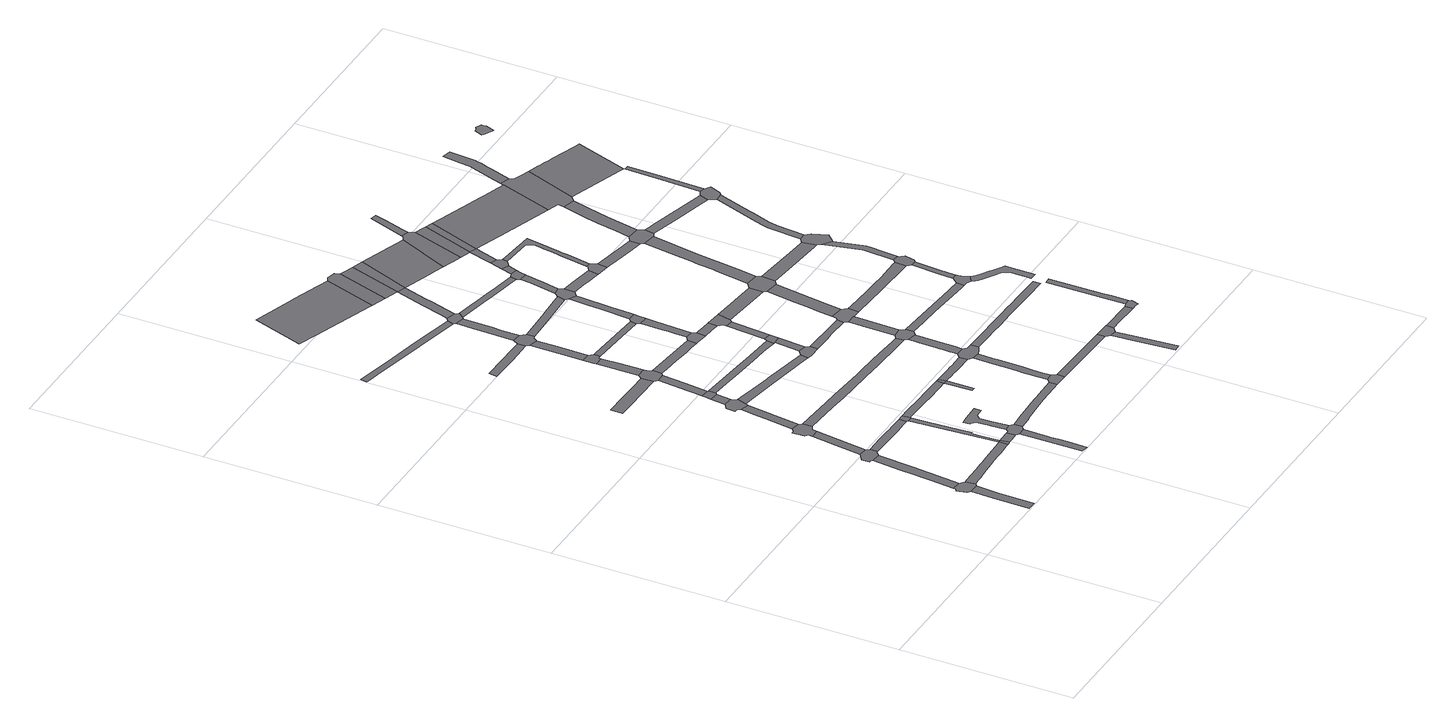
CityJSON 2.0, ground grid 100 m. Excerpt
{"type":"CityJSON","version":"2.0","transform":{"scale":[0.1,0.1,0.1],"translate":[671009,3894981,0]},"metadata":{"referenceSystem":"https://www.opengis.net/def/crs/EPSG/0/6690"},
"CityObjects":{
"road1":{"type":"Road","attributes":{"function":"9","usage":"9","RoadStructureAttribute.widthType":"3","RoadStructureAttribute.width":4.57,"RoadStructureAttribute.sectionType":"1"},"geometry":[{"type":"MultiSurface","lod":"1","boundaries":[[[0,1,2,3,4,5,6]]]}]},
"road2":{"type":"Road","attributes":{"function":"9","usage":"9","RoadStructureAttribute.widthType":"9","RoadStructureAttribute.width":-9999,"RoadStructureAttribute.sectionType":"9"},"geometry":[{"type":"MultiSurface","lod":"1","boundaries":[[[7,8,9,10,4,3,11,12,13]]]}]},
"road3":{"type":"Road","attributes":{"function":"9","usage":"9","RoadStructureAttribute.widthType":"3","RoadStructureAttribute.width":5.53,"RoadStructureAttribute.sectionType":"1"},"geometry":[{"type":"MultiSurface","lod":"1","boundaries":[[[14,15,16,17,18,19,20,21,7,13,22,23,24,25]]]}]},
"road4":{"type":"Road","attributes":{"function":"9","usage":"9","RoadStructureAttribute.widthType":"9","RoadStructureAttribute.width":-9999,"RoadStructureAttribute.sectionType":"9"},"geometry":[{"type":"MultiSurface","lod":"1","boundaries":[[[26,27,28,29,30,14,25,31,32,33]]]}]},
"road5":{"type":"Road","attributes":{"function":"9","usage":"9","RoadStructureAttribute.widthType":"3","RoadStructureAttribute.width":5.57,"RoadStructureAttribute.sectionType":"1"},"geometry":[{"type":"MultiSurface","lod":"1","boundaries":[[[34,35,36,37,38,39,40,41,42,43,44,45,12,11,46,47,48,49,50,51,52,53,54,55]]]}]},
"road6":{"type":"Road","attributes":{"function":"9","usage":"9","RoadStructureAttribute.widthType":"3","RoadStructureAttribute.width":5.53,"RoadStructureAttribute.sectionType":"1"},"geometry":[{"type":"MultiSurface","lod":"1","boundaries":[[[56,27,26,57,58]]]}]},
"road7":{"type":"Road","attributes":{"function":"9","usage":"9","RoadStructureAttribute.widthType":"9","RoadStructureAttribute.width":-9999,"RoadStructureAttribute.sectionType":"9"},"geometry":[{"type":"MultiSurface","lod":"1","boundaries":[[[57,59,60,61,62,63,64,65,66,67,58]]]}]},
"road8":{"type":"Road","attributes":{"function":"9","usage":"9","RoadStructureAttribute.widthType":"3","RoadStructureAttribute.width":4.37,"RoadStructureAttribute.sectionType":"1"},"geometry":[{"type":"MultiSurface","lod":"1","boundaries":[[[68,69,70,71,72,33,32,73,74,75]]]}]},
"road9":{"type":"Road","attributes":{"function":"9","usage":"9","RoadStructureAttribute.widthType":"9","RoadStructureAttribute.width":-9999,"RoadStructureAttribute.sectionType":"9"},"geometry":[{"type":"MultiSurface","lod":"1","boundaries":[[[76,77,34,55]]]}]},
"road10":{"type":"Road","attributes":{"function":"9","usage":"9","RoadStructureAttribute.widthType":"3","RoadStructureAttribute.width":5.53,"RoadStructureAttribute.sectionType":"1"},"geometry":[{"type":"MultiSurface","lod":"1","boundaries":[[[78,79,80,63,62,81]]]}]},
"road11":{"type":"Road","attributes":{"function":"9","usage":"9","RoadStructureAttribute.widthType":"3","RoadStructureAttribute.width":5.57,"RoadStructureAttribute.sectionType":"1"},"geometry":[{"type":"MultiSurface","lod":"1","boundaries":[[[77,76,82,83,84,85,86]]]}]},
"road12":{"type":"Road","attributes":{"function":"9","usage":"9","RoadStructureAttribute.widthType":"4","RoadStructureAttribute.width":3.94,"RoadStructureAttribute.sectionType":"1"},"geometry":[{"type":"MultiSurface","lod":"1","boundaries":[[[87,88,89,90,91,92,93,94,95]]]}]},
"road13":{"type":"Road","attributes":{"function":"9","usage":"9","RoadStructureAttribute.widthType":"9","RoadStructureAttribute.width":-9999,"RoadStructureAttribute.sectionType":"9"},"geometry":[{"type":"MultiSurface","lod":"1","boundaries":[[[96,34,77,97,98,99,100,101,102,103,104]]]}]},
"road14":{"type":"Road","attributes":{"function":"9","usage":"9","RoadStructureAttribute.widthType":"2","RoadStructureAttribute.width":6.32,"RoadStructureAttribute.sectionType":"1"},"geometry":[{"type":"MultiSurface","lod":"1","boundaries":[[[105,106,107,108,109,110,111,112,113]]]}]},
"road15":{"type":"Road","attributes":{"function":"9","usage":"9","RoadStructureAttribute.widthType":"9","RoadStructureAttribute.width":-9999,"RoadStructureAttribute.sectionType":"9"},"geometry":[{"type":"MultiSurface","lod":"1","boundaries":[[[114,115,116,117,118,119,120,121,78,81,122]]]}]},
"road16":{"type":"Road","attributes":{"function":"9","usage":"9","RoadStructureAttribute.widthType":"9","RoadStructureAttribute.width":-9999,"RoadStructureAttribute.sectionType":"9"},"geometry":[{"type":"MultiSurface","lod":"1","boundaries":[[[123,124,125,84,83,92,91,126,127,128]]]}]},
"road17":{"type":"Road","attributes":{"function":"9","usage":"9","RoadStructureAttribute.widthType":"9","RoadStructureAttribute.width":-9999,"RoadStructureAttribute.sectionType":"9"},"geometry":[{"type":"MultiSurface","lod":"1","boundaries":[[[103,129,130,131,132,68,75,104]]]}]},
"road18":{"type":"Road","attributes":{"function":"9","usage":"9","RoadStructureAttribute.widthType":"3","RoadStructureAttribute.width":5.53,"RoadStructureAttribute.sectionType":"1"},"geometry":[{"type":"MultiSurface","lod":"1","boundaries":[[[133,134,118,117]]]}]},
"road19":{"type":"Road","attributes":{"function":"9","usage":"9","RoadStructureAttribute.widthType":"9","RoadStructureAttribute.width":-9999,"RoadStructureAttribute.sectionType":"9"},"geometry":[{"type":"MultiSurface","lod":"1","boundaries":[[[133,135,136,137,138,139,140,134]]]}]},
"road20":{"type":"Road","attributes":{"function":"9","usage":"9","RoadStructureAttribute.widthType":"9","RoadStructureAttribute.width":-9999,"RoadStructureAttribute.sectionType":"1"},"geometry":[{"type":"MultiSurface","lod":"1","boundaries":[[[141,142,143,144,145,146,147,148,149,150,151,152,124,123]]]}]},
"road21":{"type":"Road","attributes":{"function":"9","usage":"9","RoadStructureAttribute.widthType":"3","RoadStructureAttribute.width":5.53,"RoadStructureAttribute.sectionType":"1"},"geometry":[{"type":"MultiSurface","lod":"1","boundaries":[[[153,154,138,137,155,156,157]]]}]},
"road22":{"type":"Road","attributes":{"function":"9","usage":"9","RoadStructureAttribute.widthType":"9","RoadStructureAttribute.width":-9999,"RoadStructureAttribute.sectionType":"9"},"geometry":[{"type":"MultiSurface","lod":"1","boundaries":[[[158,159,160,110,109,157,156,161,162]]]}]},
"road23":{"type":"Road","attributes":{"function":"9","usage":"9","RoadStructureAttribute.widthType":"4","RoadStructureAttribute.width":3.7,"RoadStructureAttribute.sectionType":"1"},"geometry":[{"type":"MultiSurface","lod":"1","boundaries":[[[163,164,165,166,167,168,169,170,171,172,173,174,175,176]]]}]},
"road24":{"type":"Road","attributes":{"function":"9","usage":"9","RoadStructureAttribute.widthType":"3","RoadStructureAttribute.width":4.37,"RoadStructureAttribute.sectionType":"1"},"geometry":[{"type":"MultiSurface","lod":"1","boundaries":[[[177,178,179,180,181,182,183,184,185,186,187,188]]]}]},
"road25":{"type":"Road","attributes":{"function":"9","usage":"9","RoadStructureAttribute.widthType":"3","RoadStructureAttribute.width":4.37,"RoadStructureAttribute.sectionType":"1"},"geometry":[{"type":"MultiSurface","lod":"1","boundaries":[[[189,190,191,192,131,130,193,194,195,196,197,198,199]]]}]},
"road26":{"type":"Road","attributes":{"function":"9","usage":"9","RoadStructureAttribute.widthType":"3","RoadStructureAttribute.width":5.53,"RoadStructureAttribute.sectionType":"1"},"geometry":[{"type":"MultiSurface","lod":"1","boundaries":[[[160,159,200,201,202,203]]]}]},
"road27":{"type":"Road","attributes":{"function":"9","usage":"9","RoadStructureAttribute.widthType":"3","RoadStructureAttribute.width":4.44,"RoadStructureAttribute.sectionType":"1"},"geometry":[{"type":"MultiSurface","lod":"1","boundaries":[[[204,205,206,207,208,115,114,209,210,211,212]]]}]},
"road28":{"type":"Road","attributes":{"function":"9","usage":"9","RoadStructureAttribute.widthType":"3","RoadStructureAttribute.width":5.57,"RoadStructureAttribute.sectionType":"1"},"geometry":[{"type":"MultiSurface","lod":"1","boundaries":[[[127,213,214,215,216,217,218,219,220,221,222,223,224,225,226,128]]]}]},
"road29":{"type":"Road","attributes":{"function":"9","usage":"9","RoadStructureAttribute.widthType":"9","RoadStructureAttribute.width":-9999,"RoadStructureAttribute.sectionType":"9"},"geometry":[{"type":"MultiSurface","lod":"1","boundaries":[[[227,228,229,230,231,232,203,202]]]}]},
"road30":{"type":"Road","attributes":{"function":"9","usage":"9","RoadStructureAttribute.widthType":"3","RoadStructureAttribute.width":5.01,"RoadStructureAttribute.sectionType":"1"},"geometry":[{"type":"MultiSurface","lod":"1","boundaries":[[[233,234,235,236,237,238,239,240,61,60,241,242,243,244,245,246,247,248,249,250,251,252,253]]]}]},
"road31":{"type":"Road","attributes":{"function":"9","usage":"9","RoadStructureAttribute.widthType":"3","RoadStructureAttribute.width":5.53,"RoadStructureAttribute.sectionType":"1"},"geometry":[{"type":"MultiSurface","lod":"1","boundaries":[[[254,255,231,230,256,257]]]}]},
"road32":{"type":"Road","attributes":{"function":"9","usage":"9","RoadStructureAttribute.widthType":"4","RoadStructureAttribute.width":3.79,"RoadStructureAttribute.sectionType":"1"},"geometry":[{"type":"MultiSurface","lod":"1","boundaries":[[[258,259,260,261,136,135,262,263,264,265,266,267,268]]]}]},
"road33":{"type":"Road","attributes":{"function":"9","usage":"9","RoadStructureAttribute.widthType":"4","RoadStructureAttribute.width":2.51,"RoadStructureAttribute.sectionType":"9"},"geometry":[{"type":"MultiSurface","lod":"1","boundaries":[[[198,269,270,271,272,273]]]}]},
"road34":{"type":"Road","attributes":{"function":"9","usage":"9","RoadStructureAttribute.widthType":"2","RoadStructureAttribute.width":6.07,"RoadStructureAttribute.sectionType":"1"},"geometry":[{"type":"MultiSurface","lod":"1","boundaries":[[[161,274,275,276,277,278,279,280,281,282,283,284,285,286,287,162]]]}]},
"road35":{"type":"Road","attributes":{"function":"9","usage":"9","RoadStructureAttribute.widthType":"9","RoadStructureAttribute.width":-9999,"RoadStructureAttribute.sectionType":"9"},"geometry":[{"type":"MultiSurface","lod":"1","boundaries":[[[288,289,184,183,254,257,290,291,292]]]}]},
"road36":{"type":"Road","attributes":{"function":"9","usage":"9","RoadStructureAttribute.widthType":"9","RoadStructureAttribute.width":-9999,"RoadStructureAttribute.sectionType":"9"},"geometry":[{"type":"MultiSurface","lod":"1","boundaries":[[[199,198,273,293]]]}]},
"road37":{"type":"Road","attributes":{"function":"2","usage":"1","RoadStructureAttribute.widthType":"1","RoadStructureAttribute.width":39.15,"RoadStructureAttribute.sectionType":"1"},"geometry":[{"type":"MultiSurface","lod":"1","boundaries":[[[294,295,296,297,298,299,300,301,302,303,304,305]]]}]},
"road38":{"type":"Road","attributes":{"function":"9","usage":"9","RoadStructureAttribute.widthType":"3","RoadStructureAttribute.width":5.53,"RoadStructureAttribute.sectionType":"1"},"geometry":[{"type":"MultiSurface","lod":"1","boundaries":[[[306,307,308,309,310,311,289,288]]]}]},
"road39":{"type":"Road","attributes":{"function":"9","usage":"9","RoadStructureAttribute.widthType":"4","RoadStructureAttribute.width":3.15,"RoadStructureAttribute.sectionType":"1"},"geometry":[{"type":"MultiSurface","lod":"1","boundaries":[[[228,312,313,314,315,229]]]}]},
"road40":{"type":"Road","attributes":{"function":"9","usage":"9","RoadStructureAttribute.widthType":"3","RoadStructureAttribute.width":4.37,"RoadStructureAttribute.sectionType":"1"},"geometry":[{"type":"MultiSurface","lod":"1","boundaries":[[[316,317,318,319,320,321,322,323,324,325,293,273,326]]]}]},
"road41":{"type":"Road","attributes":{"function":"9","usage":"9","RoadStructureAttribute.widthType":"9","RoadStructureAttribute.width":-9999,"RoadStructureAttribute.sectionType":"9"},"geometry":[{"type":"MultiSurface","lod":"1","boundaries":[[[327,219,218,328,329,330,331,332]]]}]},
"road42":{"type":"Road","attributes":{"function":"9","usage":"9","RoadStructureAttribute.widthType":"9","RoadStructureAttribute.width":-9999,"RoadStructureAttribute.sectionType":"9"},"geometry":[{"type":"MultiSurface","lod":"1","boundaries":[[[171,170,309,308,333,334,335,336]]]}]},
"road43":{"type":"Road","attributes":{"function":"9","usage":"9","RoadStructureAttribute.widthType":"9","RoadStructureAttribute.width":-9999,"RoadStructureAttribute.sectionType":"9"},"geometry":[{"type":"MultiSurface","lod":"1","boundaries":[[[211,337,338,339,340,341,212]]]}]},
"road44":{"type":"Road","attributes":{"function":"9","usage":"9","RoadStructureAttribute.widthType":"9","RoadStructureAttribute.width":-9999,"RoadStructureAttribute.sectionType":"9"},"geometry":[{"type":"MultiSurface","lod":"1","boundaries":[[[342,284,283,343,344,345,346]]]}]},
"road45":{"type":"Road","attributes":{"function":"9","usage":"9","RoadStructureAttribute.widthType":"4","RoadStructureAttribute.width":3.99,"RoadStructureAttribute.sectionType":"1"},"geometry":[{"type":"MultiSurface","lod":"1","boundaries":[[[347,341,340,348]]]}]},
"road46":{"type":"Road","attributes":{"function":"9","usage":"9","RoadStructureAttribute.widthType":"2","RoadStructureAttribute.width":6.14,"RoadStructureAttribute.sectionType":"1"},"geometry":[{"type":"MultiSurface","lod":"1","boundaries":[[[349,350,351,352,353,354,355,356,327,332,357,358,359,360,361,362,363,364,365]]]}]},
"road47":{"type":"Road","attributes":{"function":"9","usage":"9","RoadStructureAttribute.widthType":"9","RoadStructureAttribute.width":-9999,"RoadStructureAttribute.sectionType":"9"},"geometry":[{"type":"MultiSurface","lod":"1","boundaries":[[[366,367,258,268,347,348]]]}]},
"road48":{"type":"Road","attributes":{"function":"9","usage":"9","RoadStructureAttribute.widthType":"4","RoadStructureAttribute.width":3.92,"RoadStructureAttribute.sectionType":"1"},"geometry":[{"type":"MultiSurface","lod":"1","boundaries":[[[291,368,369,370,371,372,373,374,375,292]]]}]},
"road49":{"type":"Road","attributes":{"function":"9","usage":"9","RoadStructureAttribute.widthType":"3","RoadStructureAttribute.width":4.61,"RoadStructureAttribute.sectionType":"1"},"geometry":[{"type":"MultiSurface","lod":"1","boundaries":[[[376,377,378,379,342,346,380,381]]]}]},
"road50":{"type":"Road","attributes":{"function":"9","usage":"9","RoadStructureAttribute.widthType":"3","RoadStructureAttribute.width":5.53,"RoadStructureAttribute.sectionType":"1"},"geometry":[{"type":"MultiSurface","lod":"1","boundaries":[[[335,382,383,384,385,386,387,388,389,390,336]]]}]},
"road51":{"type":"Road","attributes":{"function":"9","usage":"9","RoadStructureAttribute.widthType":"2","RoadStructureAttribute.width":6.07,"RoadStructureAttribute.sectionType":"1"},"geometry":[{"type":"MultiSurface","lod":"1","boundaries":[[[391,392,393,345,344,394,395]]]}]},
"road52":{"type":"Road","attributes":{"function":"9","usage":"9","RoadStructureAttribute.widthType":"9","RoadStructureAttribute.width":-9999,"RoadStructureAttribute.sectionType":"9"},"geometry":[{"type":"MultiSurface","lod":"1","boundaries":[[[396,314,313,376,381,397,398]]]}]},
"road53":{"type":"Road","attributes":{"function":"9","usage":"9","RoadStructureAttribute.widthType":"9","RoadStructureAttribute.width":-9999,"RoadStructureAttribute.sectionType":"9"},"geometry":[{"type":"MultiSurface","lod":"1","boundaries":[[[399,400,320,319,365,364,401,402,403,404,405]]]}]},
"road54":{"type":"Road","attributes":{"function":"9","usage":"9","RoadStructureAttribute.widthType":"4","RoadStructureAttribute.width":3.99,"RoadStructureAttribute.sectionType":"1"},"geometry":[{"type":"MultiSurface","lod":"1","boundaries":[[[367,366,406,407,408]]]}]},
"road55":{"type":"Road","attributes":{"function":"9","usage":"9","RoadStructureAttribute.widthType":"9","RoadStructureAttribute.width":-9999,"RoadStructureAttribute.sectionType":"9"},"geometry":[{"type":"MultiSurface","lod":"1","boundaries":[[[409,300,299,410,411,412,413]]]}]},
"road56":{"type":"Road","attributes":{"function":"9","usage":"9","RoadStructureAttribute.widthType":"3","RoadStructureAttribute.width":4.44,"RoadStructureAttribute.sectionType":"1"},"geometry":[{"type":"MultiSurface","lod":"1","boundaries":[[[414,339,338,415,416,417,418,419]]]}]},
"road57":{"type":"Road","attributes":{"function":"9","usage":"9","RoadStructureAttribute.widthType":"2","RoadStructureAttribute.width":6.14,"RoadStructureAttribute.sectionType":"1"},"geometry":[{"type":"MultiSurface","lod":"1","boundaries":[[[420,421,422,423,424,425,426,399,405,427,428,429,430,431]]]}]},
"road58":{"type":"Road","attributes":{"function":"9","usage":"9","RoadStructureAttribute.widthType":"9","RoadStructureAttribute.width":-9999,"RoadStructureAttribute.sectionType":"9"},"geometry":[{"type":"MultiSurface","lod":"1","boundaries":[[[432,408,407,433,434,435,391,395]]]}]},
"road59":{"type":"Road","attributes":{"function":"9","usage":"9","RoadStructureAttribute.widthType":"4","RoadStructureAttribute.width":3.38,"RoadStructureAttribute.sectionType":"1"},"geometry":[{"type":"MultiSurface","lod":"1","boundaries":[[[436,437,438,439,440,334,333,441,442,443]]]}]},
"road60":{"type":"Road","attributes":{"function":"9","usage":"9","RoadStructureAttribute.widthType":"3","RoadStructureAttribute.width":5.57,"RoadStructureAttribute.sectionType":"1"},"geometry":[{"type":"MultiSurface","lod":"1","boundaries":[[[330,444,445,446,447,448,449,450,451,452,453,331]]]}]},
"road61":{"type":"Road","attributes":{"function":"9","usage":"9","RoadStructureAttribute.widthType":"3","RoadStructureAttribute.width":4.61,"RoadStructureAttribute.sectionType":"1"},"geometry":[{"type":"MultiSurface","lod":"1","boundaries":[[[454,455,456,457,458,459,460,396,398]]]}]},
"road62":{"type":"Road","attributes":{"function":"2","usage":"1","RoadStructureAttribute.widthType":"1","RoadStructureAttribute.width":39.15,"RoadStructureAttribute.sectionType":"1"},"geometry":[{"type":"MultiSurface","lod":"1","boundaries":[[[461,411,410,462,386,463]]]}]},
"road63":{"type":"Road","attributes":{"function":"9","usage":"9","RoadStructureAttribute.widthType":"9","RoadStructureAttribute.width":-9999,"RoadStructureAttribute.sectionType":"9"},"geometry":[{"type":"MultiSurface","lod":"1","boundaries":[[[253,252,420,431,464,465,466,467]]]}]},
"road64":{"type":"Road","attributes":{"function":"9","usage":"9","RoadStructureAttribute.widthType":"2","RoadStructureAttribute.width":6.14,"RoadStructureAttribute.sectionType":"1"},"geometry":[{"type":"MultiSurface","lod":"1","boundaries":[[[466,468,469,470,467]]]}]},
"road65":{"type":"Road","attributes":{"function":"9","usage":"9","RoadStructureAttribute.widthType":"9","RoadStructureAttribute.width":-9999,"RoadStructureAttribute.sectionType":"9"},"geometry":[{"type":"MultiSurface","lod":"1","boundaries":[[[386,385,471,463]]]}]},
"road66":{"type":"Road","attributes":{"function":"9","usage":"9","RoadStructureAttribute.widthType":"9","RoadStructureAttribute.width":-9999,"RoadStructureAttribute.sectionType":"9"},"geometry":[{"type":"MultiSurface","lod":"1","boundaries":[[[472,473,371,370,458,457,474,475]]]}]},
"road67":{"type":"Road","attributes":{"function":"9","usage":"9","RoadStructureAttribute.widthType":"9","RoadStructureAttribute.width":-9999,"RoadStructureAttribute.sectionType":"9"},"geometry":[{"type":"MultiSurface","lod":"1","boundaries":[[[476,477,419,418,469,468,478,479,480,481]]]}]},
"road68":{"type":"Road","attributes":{"function":"9","usage":"9","RoadStructureAttribute.widthType":"3","RoadStructureAttribute.width":4.61,"RoadStructureAttribute.sectionType":"1"},"geometry":[{"type":"MultiSurface","lod":"1","boundaries":[[[482,483,484,485,486,487,488,473,472]]]}]},
"road69":{"type":"Road","attributes":{"function":"9","usage":"9","RoadStructureAttribute.widthType":"2","RoadStructureAttribute.width":6.07,"RoadStructureAttribute.sectionType":"1"},"geometry":[{"type":"MultiSurface","lod":"1","boundaries":[[[489,490,434,433,491,492]]]}]},
"road70":{"type":"Road","attributes":{"function":"9","usage":"9","RoadStructureAttribute.widthType":"3","RoadStructureAttribute.width":4.53,"RoadStructureAttribute.sectionType":"1"},"geometry":[{"type":"MultiSurface","lod":"1","boundaries":[[[493,494,495,496,497,498]]]}]},
"road71":{"type":"Road","attributes":{"function":"9","usage":"9","RoadStructureAttribute.widthType":"9","RoadStructureAttribute.width":-9999,"RoadStructureAttribute.sectionType":"9"},"geometry":[{"type":"MultiSurface","lod":"1","boundaries":[[[487,486,499,500,501,436,443]]]}]},
"road72":{"type":"Road","attributes":{"function":"2","usage":"1","RoadStructureAttribute.widthType":"1","RoadStructureAttribute.width":39.15,"RoadStructureAttribute.sectionType":"1"},"geometry":[{"type":"MultiSurface","lod":"1","boundaries":[[[385,502,503,504,505,506,471]]]}]},
"road73":{"type":"Road","attributes":{"function":"9","usage":"9","RoadStructureAttribute.widthType":"3","RoadStructureAttribute.width":4.16,"RoadStructureAttribute.sectionType":"1"},"geometry":[{"type":"MultiSurface","lod":"1","boundaries":[[[474,507,508,509,510,511,512,475]]]}]},
"road74":{"type":"Road","attributes":{"function":"9","usage":"9","RoadStructureAttribute.widthType":"9","RoadStructureAttribute.width":-9999,"RoadStructureAttribute.sectionType":"9"},"geometry":[{"type":"MultiSurface","lod":"1","boundaries":[[[513,449,448,514,493,498,515,516]]]}]},
"road75":{"type":"Road","attributes":{"function":"9","usage":"9","RoadStructureAttribute.widthType":"2","RoadStructureAttribute.width":6.14,"RoadStructureAttribute.sectionType":"1"},"geometry":[{"type":"MultiSurface","lod":"1","boundaries":[[[517,518,519,520,521,522,476,481]]]}]},
"road76":{"type":"Road","attributes":{"function":"9","usage":"9","RoadStructureAttribute.widthType":"3","RoadStructureAttribute.width":4.61,"RoadStructureAttribute.sectionType":"1"},"geometry":[{"type":"MultiSurface","lod":"1","boundaries":[[[501,500,523,524]]]}]},
"road77":{"type":"Road","attributes":{"function":"9","usage":"9","RoadStructureAttribute.widthType":"3","RoadStructureAttribute.width":4.31,"RoadStructureAttribute.sectionType":"1"},"geometry":[{"type":"MultiSurface","lod":"1","boundaries":[[[525,526,527,528,529,530,531,532,533,534,535,536,537,538,403,402,539,540,541,542,543,544,545,546,547]]]}]},
"road78":{"type":"Road","attributes":{"function":"9","usage":"9","RoadStructureAttribute.widthType":"3","RoadStructureAttribute.width":4.16,"RoadStructureAttribute.sectionType":"1"},"geometry":[{"type":"MultiSurface","lod":"1","boundaries":[[[548,549,550,465,464,551,552,553,554,555,556,557]]]}]},
"road79":{"type":"Road","attributes":{"function":"9","usage":"9","RoadStructureAttribute.widthType":"9","RoadStructureAttribute.width":-9999,"RoadStructureAttribute.sectionType":"9"},"geometry":[{"type":"MultiSurface","lod":"1","boundaries":[[[523,558,559,560,561,562,563,524]]]}]},
"road80":{"type":"Road","attributes":{"function":"9","usage":"9","RoadStructureAttribute.widthType":"9","RoadStructureAttribute.width":-9999,"RoadStructureAttribute.sectionType":"9"},"geometry":[{"type":"MultiSurface","lod":"1","boundaries":[[[510,564,565,566,567,568,511]]]}]},
"road81":{"type":"Road","attributes":{"function":"9","usage":"9","RoadStructureAttribute.widthType":"9","RoadStructureAttribute.width":-9999,"RoadStructureAttribute.sectionType":"9"},"geometry":[{"type":"MultiSurface","lod":"1","boundaries":[[[492,491,519,518,569,570,571,572,573]]]}]},
"road82":{"type":"Road","attributes":{"function":"9","usage":"9","RoadStructureAttribute.widthType":"3","RoadStructureAttribute.width":4.61,"RoadStructureAttribute.sectionType":"1"},"geometry":[{"type":"MultiSurface","lod":"1","boundaries":[[[574,575,576,577,562,561,578,579]]]}]},
"road83":{"type":"Road","attributes":{"function":"9","usage":"9","RoadStructureAttribute.widthType":"9","RoadStructureAttribute.width":-9999,"RoadStructureAttribute.sectionType":"9"},"geometry":[{"type":"MultiSurface","lod":"1","boundaries":[[[580,581,506,505,582,583,584,585,586]]]}]},
"road84":{"type":"Road","attributes":{"function":"9","usage":"9","RoadStructureAttribute.widthType":"3","RoadStructureAttribute.width":5.57,"RoadStructureAttribute.sectionType":"1"},"geometry":[{"type":"MultiSurface","lod":"1","boundaries":[[[587,588,589,590,591,592,516,515]]]}]},
"road85":{"type":"Road","attributes":{"function":"9","usage":"9","RoadStructureAttribute.widthType":"4","RoadStructureAttribute.width":2.83,"RoadStructureAttribute.sectionType":"1"},"geometry":[{"type":"MultiSurface","lod":"1","boundaries":[[[566,593,594,595,596,597,598,599,600,601,602,560,559,603,604,605,606,607,608,609,610,611,567]]]}]},
"road86":{"type":"Road","attributes":{"function":"9","usage":"9","RoadStructureAttribute.widthType":"4","RoadStructureAttribute.width":3.15,"RoadStructureAttribute.sectionType":"1"},"geometry":[{"type":"MultiSurface","lod":"1","boundaries":[[[479,612,613,614,615,616,617,618,619,620,621,622,623,624,625,626,627,480]]]}]},
"road87":{"type":"Road","attributes":{"function":"2","usage":"1","RoadStructureAttribute.widthType":"1","RoadStructureAttribute.width":39.15,"RoadStructureAttribute.sectionType":"1"},"geometry":[{"type":"MultiSurface","lod":"1","boundaries":[[[628,575,629,630,585,584]]]}]},
"road88":{"type":"Road","attributes":{"function":"9","usage":"9","RoadStructureAttribute.widthType":"9","RoadStructureAttribute.width":-9999,"RoadStructureAttribute.sectionType":"9"},"geometry":[{"type":"MultiSurface","lod":"1","boundaries":[[[629,575,574,631]]]}]},
"road89":{"type":"Road","attributes":{"function":"9","usage":"9","RoadStructureAttribute.widthType":"3","RoadStructureAttribute.width":4.16,"RoadStructureAttribute.sectionType":"1"},"geometry":[{"type":"MultiSurface","lod":"1","boundaries":[[[564,632,633,634,635,636,637,638,565]]]}]},
"road90":{"type":"Road","attributes":{"function":"9","usage":"9","RoadStructureAttribute.widthType":"9","RoadStructureAttribute.width":-9999,"RoadStructureAttribute.sectionType":"9"},"geometry":[{"type":"MultiSurface","lod":"1","boundaries":[[[639,640,641,642,590,589,643,644]]]}]},
"road91":{"type":"Road","attributes":{"function":"9","usage":"9","RoadStructureAttribute.widthType":"2","RoadStructureAttribute.width":6.14,"RoadStructureAttribute.sectionType":"1"},"geometry":[{"type":"MultiSurface","lod":"1","boundaries":[[[572,645,646,647,648,649,650,651,652,653,573]]]}]},
"road92":{"type":"Road","attributes":{"function":"9","usage":"9","RoadStructureAttribute.widthType":"3","RoadStructureAttribute.width":4.13,"RoadStructureAttribute.sectionType":"1"},"geometry":[{"type":"MultiSurface","lod":"1","boundaries":[[[654,655,656,657,658,580,586]]]}]},
"road93":{"type":"Road","attributes":{"function":"9","usage":"9","RoadStructureAttribute.widthType":"9","RoadStructureAttribute.width":-9999,"RoadStructureAttribute.sectionType":"9"},"geometry":[{"type":"MultiSurface","lod":"1","boundaries":[[[557,556,659,660,661,662,663,664,665,666]]]}]},
"road94":{"type":"Road","attributes":{"function":"9","usage":"9","RoadStructureAttribute.widthType":"4","RoadStructureAttribute.width":3.87,"RoadStructureAttribute.sectionType":"1"},"geometry":[{"type":"MultiSurface","lod":"1","boundaries":[[[667,668,669,642,641,670,671,672]]]}]},
"road95":{"type":"Road","attributes":{"function":"9","usage":"9","RoadStructureAttribute.widthType":"2","RoadStructureAttribute.width":8.03,"RoadStructureAttribute.sectionType":"1"},"geometry":[{"type":"MultiSurface","lod":"1","boundaries":[[[673,674,675,571,570,676,677,678]]]}]},
"road96":{"type":"Road","attributes":{"function":"9","usage":"9","RoadStructureAttribute.widthType":"4","RoadStructureAttribute.width":3.87,"RoadStructureAttribute.sectionType":"1"},"geometry":[{"type":"MultiSurface","lod":"1","boundaries":[[[660,679,680,681,682,683,684,685,686,687,688,689,690,691,692,693,694,695,696,697,698,661]]]}]},
"road97":{"type":"Road","attributes":{"function":"9","usage":"9","RoadStructureAttribute.widthType":"4","RoadStructureAttribute.width":3.87,"RoadStructureAttribute.sectionType":"1"},"geometry":[{"type":"MultiSurface","lod":"1","boundaries":[[[665,699,700,701,702,703,704,705,706,666]]]}]},
"road98":{"type":"Road","attributes":{"function":"9","usage":"9","RoadStructureAttribute.widthType":"9","RoadStructureAttribute.width":-9999,"RoadStructureAttribute.sectionType":"9"},"geometry":[{"type":"MultiSurface","lod":"1","boundaries":[[[707,708,637,636,648,647,709,710]]]}]},
"road99":{"type":"Road","attributes":{"function":"9","usage":"9","RoadStructureAttribute.widthType":"9","RoadStructureAttribute.width":-9999,"RoadStructureAttribute.sectionType":"9"},"geometry":[{"type":"MultiSurface","lod":"1","boundaries":[[[704,711,712,713,714,715,716,619,618,705]]]}]},
"road100":{"type":"Road","attributes":{"function":"2","usage":"1","RoadStructureAttribute.widthType":"1","RoadStructureAttribute.width":39.15,"RoadStructureAttribute.sectionType":"1"},"geometry":[{"type":"MultiSurface","lod":"1","boundaries":[[[717,718,719,720,721,722,723,631,574,724,725,726,727,728,729,730]]]}]},
"road101":{"type":"Road","attributes":{"function":"9","usage":"9","RoadStructureAttribute.widthType":"4","RoadStructureAttribute.width":3.87,"RoadStructureAttribute.sectionType":"1"},"geometry":[{"type":"MultiSurface","lod":"1","boundaries":[[[731,732,733,734,735,736,737,716,715]]]}]},
"road102":{"type":"Road","attributes":{"function":"9","usage":"9","RoadStructureAttribute.widthType":"2","RoadStructureAttribute.width":6.14,"RoadStructureAttribute.sectionType":"1"},"geometry":[{"type":"MultiSurface","lod":"1","boundaries":[[[738,739,740,741,742,743,744,745,708,707,746,747,748,749,750]]]}]},
"road103":{"type":"Road","attributes":{"function":"9","usage":"9","RoadStructureAttribute.widthType":"9","RoadStructureAttribute.width":-9999,"RoadStructureAttribute.sectionType":"9"},"geometry":[{"type":"MultiSurface","lod":"1","boundaries":[[[734,751,752,753,754,673,678,755,735]]]}]},
"road104":{"type":"Road","attributes":{"function":"9","usage":"9","RoadStructureAttribute.widthType":"3","RoadStructureAttribute.width":5.93,"RoadStructureAttribute.sectionType":"1"},"geometry":[{"type":"MultiSurface","lod":"1","boundaries":[[[709,756,757,758,759,760,761,762,710]]]}]},
"road105":{"type":"Road","attributes":{"function":"9","usage":"9","RoadStructureAttribute.widthType":"4","RoadStructureAttribute.width":3.95,"RoadStructureAttribute.sectionType":"1"},"geometry":[{"type":"MultiSurface","lod":"1","boundaries":[[[763,764,765,766,767,768,769,770,771,772,773,754,753]]]}]},
"road106":{"type":"Road","attributes":{"function":"9","usage":"9","RoadStructureAttribute.widthType":"9","RoadStructureAttribute.width":-9999,"RoadStructureAttribute.sectionType":"9"},"geometry":[{"type":"MultiSurface","lod":"1","boundaries":[[[774,775,717,730,776,750,749,777,778,779,780,781,782]]]}]},
"road107":{"type":"Road","attributes":{"function":"9","usage":"9","RoadStructureAttribute.widthType":"9","RoadStructureAttribute.width":-9999,"RoadStructureAttribute.sectionType":"9"},"geometry":[{"type":"MultiSurface","lod":"1","boundaries":[[[783,760,759,770,769,784,785,786]]]}]},
"road108":{"type":"Road","attributes":{"function":"9","usage":"9","RoadStructureAttribute.widthType":"4","RoadStructureAttribute.width":3.69,"RoadStructureAttribute.sectionType":"1"},"geometry":[{"type":"MultiSurface","lod":"1","boundaries":[[[787,788,789,790,791,792,793,794,795,796,797,798,799,800,801,774,782]]]}]},
"road109":{"type":"Road","attributes":{"function":"9","usage":"9","RoadStructureAttribute.widthType":"1","RoadStructureAttribute.width":39.15,"RoadStructureAttribute.sectionType":"1"},"geometry":[{"type":"MultiSurface","lod":"1","boundaries":[[[802,803,804,805,806,807,808,809,810,811,812,778,777]]]}]},
"road110":{"type":"Road","attributes":{"function":"9","usage":"9","RoadStructureAttribute.widthType":"4","RoadStructureAttribute.width":2.81,"RoadStructureAttribute.sectionType":"1"},"geometry":[{"type":"MultiSurface","lod":"1","boundaries":[[[813,814,815,816,817,818,819,783,786]]]}]},
"road111":{"type":"Road","attributes":{"function":"9","usage":"9","RoadStructureAttribute.widthType":"9","RoadStructureAttribute.width":-9999,"RoadStructureAttribute.sectionType":"9"},"geometry":[{"type":"MultiSurface","lod":"1","boundaries":[[[820,821,822,823,824,825,826,827,828,829]]]}]}
},
"vertices":[
[543,7,0],[545,177,0],[546,219,0],[552,344,0],[494,344,0],[492,219,0],[489,10,0],
[481,440,0],[480,427,0],[465,416,0],[476,360,0],[566,357,0],[562,415,0],[536,435,0],
[526,924,0],[510,754,0],[503,679,0],[498,619,0],[496,601,0],[493,566,0],[491,542,0],[489,523,0],[552,614,0],[554,632,0],[562,717,0],[581,921,0],
[600,1004,0],[547,1009,0],[507,980,0],[508,935,0],[517,935,0],[601,942,0],[612,941,0],[613,987,0],
[974,429,0],[971,428,0],[955,427,0],[922,425,0],[851,423,0],[783,421,0],[765,420,0],[733,419,0],[720,418,0],[687,417,0],[632,415,0],[587,415,0],[597,359,0],[631,361,0],[680,364,0],[788,370,0],[807,371,0],[848,372,0],[878,374,0],[914,375,0],[950,377,0],[976,378,0],
[567,1157,0],[641,1305,0],[587,1304,0],
[645,1334,0],[668,1348,0],[668,1402,0],[656,1419,0],[604,1429,0],[586,1413,0],[571,1412,0],[573,1342,0],[590,1327,0],
[931,982,0],[852,983,0],[826,983,0],[802,984,0],[716,985,0],[833,938,0],[887,938,0],[930,937,0],
[997,379,0],[989,430,0],
[647,1745,0],[636,1667,0],[626,1590,0],[698,1731,0],
[1022,381,0],[1071,383,0],[1069,433,0],[1011,431,0],[992,430,0],
[1135,119,0],[1135,173,0],[1134,212,0],[1134,231,0],[1134,369,0],[1088,368,0],[1089,230,0],[1090,10,0],[1135,3,0],
[974,432,0],[989,433,0],[984,527,0],[980,592,0],[990,592,0],[986,666,0],[975,843,0],[970,931,0],[942,932,0],
[339,2269,0],[404,2267,0],[430,2267,0],[539,2265,0],[678,2262,0],[675,2332,0],[580,2334,0],[473,2336,0],[340,2338,0],
[706,1749,0],[722,1802,0],[705,1824,0],[706,1834,0],[652,1840,0],[620,1818,0],[618,1763,0],[631,1763,0],[705,1747,0],
[1136,453,0],[1097,450,0],[1083,433,0],[1151,385,0],[1160,386,0],[1156,435,0],
[972,937,0],[974,938,0],[969,982,0],[949,982,0],
[715,1919,0],[663,1925,0],
[725,1930,0],[726,1970,0],[721,1975,0],[669,1981,0],[667,1962,0],[665,1945,0],
[1130,541,0],[1124,618,0],[1145,640,0],[1196,643,0],[1195,685,0],[1099,680,0],[1055,676,0],[1058,636,0],[1061,637,0],[1084,617,0],[1090,542,0],[1090,534,0],
[679,2064,0],[675,2030,0],[736,2117,0],[751,2248,0],[698,2244,0],
[754,2331,0],[753,2360,0],[696,2358,0],[765,2260,0],[768,2315,0],
[23,3568,0],[45,3563,0],[91,3554,0],[114,3549,0],[133,3545,0],[141,3544,0],[175,3536,0],[697,3424,0],[707,3462,0],[590,3488,0],[462,3516,0],[213,3568,0],[17,3610,0],[8,3571,0],
[354,3002,0],[426,3001,0],[453,3000,0],[480,3000,0],[529,2999,0],[626,2999,0],[678,2999,0],[678,3046,0],[642,3046,0],[480,3047,0],[390,3048,0],[362,3049,0],
[1245,976,0],[1118,979,0],[1064,981,0],[1026,982,0],[1127,934,0],[1195,932,0],[1265,930,0],[1294,930,0],[1335,929,0],[1338,929,0],[1340,973,0],
[752,2409,0],[749,2506,0],[746,2598,0],[693,2597,0],
[975,1755,0],[963,1757,0],[895,1770,0],[842,1780,0],[751,1797,0],[930,1712,0],[1214,1663,0],[1236,1660,0],[1241,1704,0],
[1221,391,0],[1253,394,0],[1350,402,0],[1427,406,0],[1542,407,0],[1589,407,0],[1589,452,0],[1469,450,0],[1427,449,0],[1372,449,0],[1350,448,0],[1289,445,0],[1230,440,0],[1189,437,0],
[750,2616,0],[765,2615,0],[767,2651,0],[746,2675,0],[692,2674,0],[693,2612,0],
[1562,1343,0],[1438,1352,0],[1366,1356,0],[1253,1363,0],[1206,1366,0],[989,1381,0],[905,1387,0],[795,1394,0],[875,1334,0],[989,1327,0],[1072,1321,0],[1091,1320,0],[1197,1314,0],[1289,1309,0],[1322,1307,0],[1409,1304,0],[1470,1301,0],[1532,1299,0],[1590,1296,0],[1607,1295,0],[1603,1341,0],
[694,2981,0],[691,2724,0],[747,2853,0],[748,2972,0],
[1283,1919,0],[1279,1920,0],[1083,1938,0],[996,1946,0],[861,1918,0],[914,1913,0],[1011,1904,0],[1126,1894,0],[1184,1889,0],[1244,1880,0],[1277,1876,0],
[1338,926,0],[1341,771,0],[1366,771,0],[1363,925,0],[1363,928,0],
[815,2255,0],[826,2254,0],[842,2253,0],[865,2251,0],[897,2248,0],[907,2247,0],[948,2243,0],[1000,2238,0],[1045,2233,0],[1097,2228,0],[1102,2283,0],[933,2299,0],[911,2301,0],[898,2303,0],
[751,3071,0],[697,3076,0],[767,2997,0],[779,2997,0],[777,3042,0],
[1358,973,0],
[168,4042,0],[284,4001,0],[382,3968,0],[438,3949,0],[650,3877,0],[662,3873,0],[765,4182,0],[643,4222,0],[539,4255,0],[522,4261,0],[496,4269,0],[271,4342,0],
[754,3177,0],[756,3227,0],[761,3400,0],[706,3411,0],[703,3287,0],[701,3226,0],
[980,2599,0],[1120,2589,0],[1126,2624,0],[783,2650,0],
[1424,926,0],[1431,926,0],[1482,925,0],[1594,923,0],[1588,969,0],[1541,969,0],[1507,970,0],[1489,970,0],[1453,971,0],[1432,971,0],[1366,928,0],
[1609,473,0],[1605,407,0],[1654,407,0],[1671,406,0],[1673,451,0],[1655,476,0],
[773,3410,0],[797,3442,0],[782,3460,0],[726,3474,0],
[1265,1654,0],[1331,1653,0],[1336,1697,0],[1318,1719,0],[1274,1729,0],
[1128,2301,0],[1106,2227,0],[1181,2220,0],[1186,2274,0],[1173,2297,0],
[1287,1874,0],[1333,1878,0],
[1615,817,0],[1614,788,0],[1612,682,0],[1611,637,0],[1610,621,0],[1610,601,0],[1609,577,0],[1609,526,0],[1654,525,0],[1654,565,0],[1654,584,0],[1655,603,0],[1656,638,0],[1659,787,0],[1660,814,0],[1663,899,0],[1618,905,0],
[1338,1933,0],[1293,1937,0],
[964,3007,0],[1049,3011,0],[1153,3016,0],[1167,3062,0],[1146,3061,0],[1008,3054,0],[969,3052,0],[932,3050,0],
[1135,2569,0],[1132,2441,0],[1131,2407,0],[1130,2363,0],[1186,2522,0],[1189,2566,0],
[830,3620,0],[842,3658,0],[885,3795,0],[886,3798,0],[834,3815,0],[833,3813,0],[806,3726,0],[777,3636,0],[744,3525,0],
[1295,2263,0],[1251,2267,0],[1201,2272,0],[1239,2214,0],[1290,2209,0],
[1148,2641,0],[1192,2614,0],[1193,2638,0],
[1615,992,0],[1597,976,0],[1694,913,0],[1721,925,0],[1722,971,0],[1688,972,0],[1670,990,0],
[1342,1983,0],[1358,2161,0],[1313,2165,0],
[788,4193,0],[750,3844,0],[853,4153,0],[842,4175,0],[843,4183,0],
[1572,1688,0],[1440,1651,0],[1454,1651,0],[1489,1651,0],[1614,1647,0],[1620,1686,0],
[1622,1276,0],[1621,1221,0],[1618,1112,0],[1618,1093,0],[1617,1078,0],[1616,1036,0],[1615,1010,0],[1671,1011,0],[1671,1035,0],[1672,1077,0],[1673,1100,0],[1677,1268,0],
[1315,2185,0],[1372,2175,0],[1390,2254,0],[1324,2260,0],
[1221,3360,0],[1070,3389,0],[1042,3395,0],[951,3412,0],[914,3419,0],[944,3376,0],[1022,3361,0],[1212,3325,0],
[1701,405,0],[1812,402,0],[1859,400,0],[1889,399,0],[2102,392,0],[2103,438,0],[2075,439,0],[2007,441,0],[1876,445,0],[1824,446,0],
[1195,2665,0],[1202,2770,0],[1215,2962,0],[1216,2983,0],[1173,3000,0],[1165,2884,0],[1159,2807,0],
[878,4144,0],[831,3816,0],[936,4125,0],
[1701,1289,0],[1701,1334,0],[1679,1361,0],[1624,1357,0],
[1687,1627,0],[1631,1628,0],[1629,1547,0],
[1002,4104,0],
[1232,3093,0],[1186,3086,0],[1246,3006,0],[1247,3068,0],
[1638,1726,0],[1634,1699,0],[1690,1626,0],[1737,1624,0],[1740,1684,0],[1718,1715,0],
[1252,3194,0],[1260,3235,0],[1267,3269,0],[1270,3284,0],[1273,3301,0],[1226,3305,0],[1216,3244,0],
[1584,2235,0],[1505,2242,0],[1684,2144,0],[1685,2225,0],
[2126,369,0],[2136,251,0],[2153,13,0],[2193,16,0],[2176,252,0],[2166,367,0],
[1283,3337,0],[1290,3362,0],[1246,3372,0],
[889,3797,0],[1055,3743,0],[1092,3732,0],[1151,3712,0],[1284,4011,0],
[1322,2994,0],[1362,2987,0],[1436,2975,0],[1447,2973,0],[1457,3032,0],[1325,3054,0],
[2137,437,0],[2114,380,0],[2195,391,0],[2196,435,0],
[1731,1814,0],[1773,2117,0],[1694,2128,0],[1670,1955,0],[1659,1877,0],[1651,1817,0],
[1308,3418,0],[1268,3436,0],
[2397,957,0],[2333,958,0],[2298,959,0],[2247,960,0],[2149,962,0],[2133,963,0],[2102,963,0],[2074,964,0],[2058,964,0],[1973,966,0],[1922,966,0],[1885,967,0],[1858,967,0],[1855,967,0],[1808,923,0],[1898,922,0],[1942,921,0],[2019,920,0],[2050,919,0],[2092,919,0],[2238,915,0],[2252,915,0],[2398,912,0],
[2151,1303,0],[2126,1305,0],[1757,1330,0],[1799,1282,0],[1857,1278,0],[1868,1277,0],[1923,1274,0],[2178,1256,0],[2204,1255,0],[2207,1300,0],
[1331,3434,0],[1345,3444,0],[1348,3471,0],[1332,3499,0],[1291,3512,0],[1280,3474,0],
[1524,2960,0],[1533,3019,0],[1514,3055,0],[1487,3060,0],[1485,3051,0],
[1787,2126,0],[1803,2137,0],[1811,2217,0],[1795,2243,0],[1720,2251,0],
[1378,3639,0],[1335,3653,0],[1334,3650,0],[1295,3524,0],[1358,3579,0],[1377,3636,0],
[1312,4033,0],[1308,4023,0],[1194,3699,0],[1214,3692,0],[1271,3673,0],[1373,3987,0],[1355,4018,0],
[2257,389,0],[2392,385,0],[2402,385,0],[2403,429,0],[2382,430,0],[2211,434,0],
[1539,3199,0],[1545,3236,0],[1549,3255,0],[1554,3281,0],[1567,3357,0],[1584,3451,0],[1546,3454,0],[1505,3457,0],[1494,3458,0],[1438,3463,0],[1438,3436,0],[1521,3429,0],[1546,3390,0],[1539,3350,0],[1535,3330,0],[1527,3286,0],[1519,3241,0],[1516,3223,0],[1508,3182,0],
[1974,1612,0],[2054,1609,0],[2076,1608,0],[2092,1608,0],[2110,1607,0],[2215,1603,0],[2232,1602,0],[2234,1667,0],[2217,1668,0],[2122,1668,0],[2077,1668,0],[2006,1671,0],[1980,1672,0],[1937,1674,0],[1840,1679,0],[1774,1683,0],
[1332,3653,0],[1443,3963,0],[1431,3967,0],
[1486,3948,0],
[1558,2955,0],[1579,2951,0],[1718,2925,0],[1764,2917,0],[1799,2910,0],[1800,2971,0],[1706,2988,0],
[2465,425,0],[2460,430,0],[2459,437,0],[2423,438,0],[2428,384,0],[2453,382,0],
[1813,2361,0],[1850,2616,0],[1894,2881,0],[1814,2891,0],[1785,2692,0],[1773,2606,0],[1765,2556,0],[1753,2468,0],[1749,2442,0],
[1369,4064,0],[1404,4172,0],[1417,4214,0],[1425,4239,0],[1386,4246,0],
[2232,1253,0],[2253,1243,0],[2293,1264,0],[2285,1280,0],[2280,1295,0],[2274,1326,0],[2273,1337,0],[2237,1334,0],
[2419,891,0],[2422,619,0],[2422,597,0],[2459,540,0],[2458,589,0],[2456,897,0],
[2187,2179,0],[2171,2180,0],[2043,2193,0],[1965,2121,0],[2180,2100,0],[2199,2099,0],
[2267,1224,0],[2279,1211,0],[2301,1193,0],[2356,1163,0],[2399,1136,0],[2406,1124,0],[2413,1111,0],[2419,1096,0],[2419,1060,0],[2418,1004,0],[2418,978,0],[2462,978,0],[2462,1132,0],[2462,1151,0],[2434,1167,0],[2396,1190,0],[2383,1198,0],[2339,1224,0],[2313,1242,0],[2294,1263,0],
[2272,1349,0],[2276,1406,0],[2277,1425,0],[2281,1479,0],[2284,1533,0],[2286,1577,0],[2253,1578,0],[2242,1411,0],
[1908,2982,0],[1833,2991,0],[1917,2893,0],[1925,2949,0],
[2302,1590,0],[2312,1649,0],[2298,1664,0],[2292,1671,0],[2293,1681,0],[2253,1685,0],
[1974,3785,0],[1907,3807,0],[1844,3828,0],[1812,3838,0],[1744,3861,0],[1597,3910,0],[1545,3927,0],[1381,3638,0],[1478,3605,0],[1541,3584,0],[1592,3567,0],[1620,3558,0],[1622,3557,0],[1872,3475,0],
[2300,1770,0],[2307,1850,0],[2305,1869,0],[2267,2041,0],[2218,2079,0],[2264,1867,0],[2267,1849,0],
[1907,3328,0],[1896,3287,0],[1886,3249,0],[1882,3231,0],[1874,3190,0],[1862,3135,0],[1860,3122,0],[1850,3074,0],[1948,3175,0],[1963,3237,0],[1980,3306,0],[2003,3396,0],[1931,3415,0],
[2310,2087,0],[2279,2172,0],[2253,2200,0],[2214,2200,0],[2216,2082,0],
[1955,2884,0],[2091,2848,0],[2246,2809,0],[2324,2789,0],[2345,2842,0],[2016,2926,0],[1953,2942,0],
[2272,2365,0],[2277,2401,0],[2282,2417,0],[2320,2526,0],[2326,2546,0],[2339,2583,0],[2397,2751,0],[2352,2749,0],[2257,2480,0],[2239,2428,0],[2232,2394,0],
[1980,3804,0],[1975,3788,0],[1941,3453,0],[2031,3423,0],[2148,3728,0],[2097,3745,0],[2055,3759,0],[2049,3761,0],[2037,3784,0],
[2377,2859,0],[2416,2767,0],[2438,2830,0],[2409,2849,0],
[2081,3911,0],[2090,3938,0],[2097,3959,0],[2105,3982,0],[2110,4001,0],[2113,4019,0],[2127,4172,0],[2072,4182,0],[2059,4076,0],[2053,4026,0],[2052,4015,0],[2048,3999,0],[2039,3975,0],[2026,3937,0],[1995,3848,0],
[2364,3314,0],[2390,3306,0],[2493,3613,0],[2483,3616,0],[2457,3625,0],[2386,3649,0],[2309,3675,0],[2286,3682,0],[2258,3692,0],[2230,3701,0],[2213,3707,0],
[2414,3077,0],[2414,3105,0],[2417,3257,0],[2418,3297,0],[2390,3297,0],[2389,3260,0],[2385,3110,0],
[2376,4146,0],[2364,4145,0],[2342,4097,0],[2354,4091,0],[2387,4071,0],[2407,4062,0],[2431,4117,0],[2424,4134,0],[2428,4144,0],[2390,4157,0]
]}
